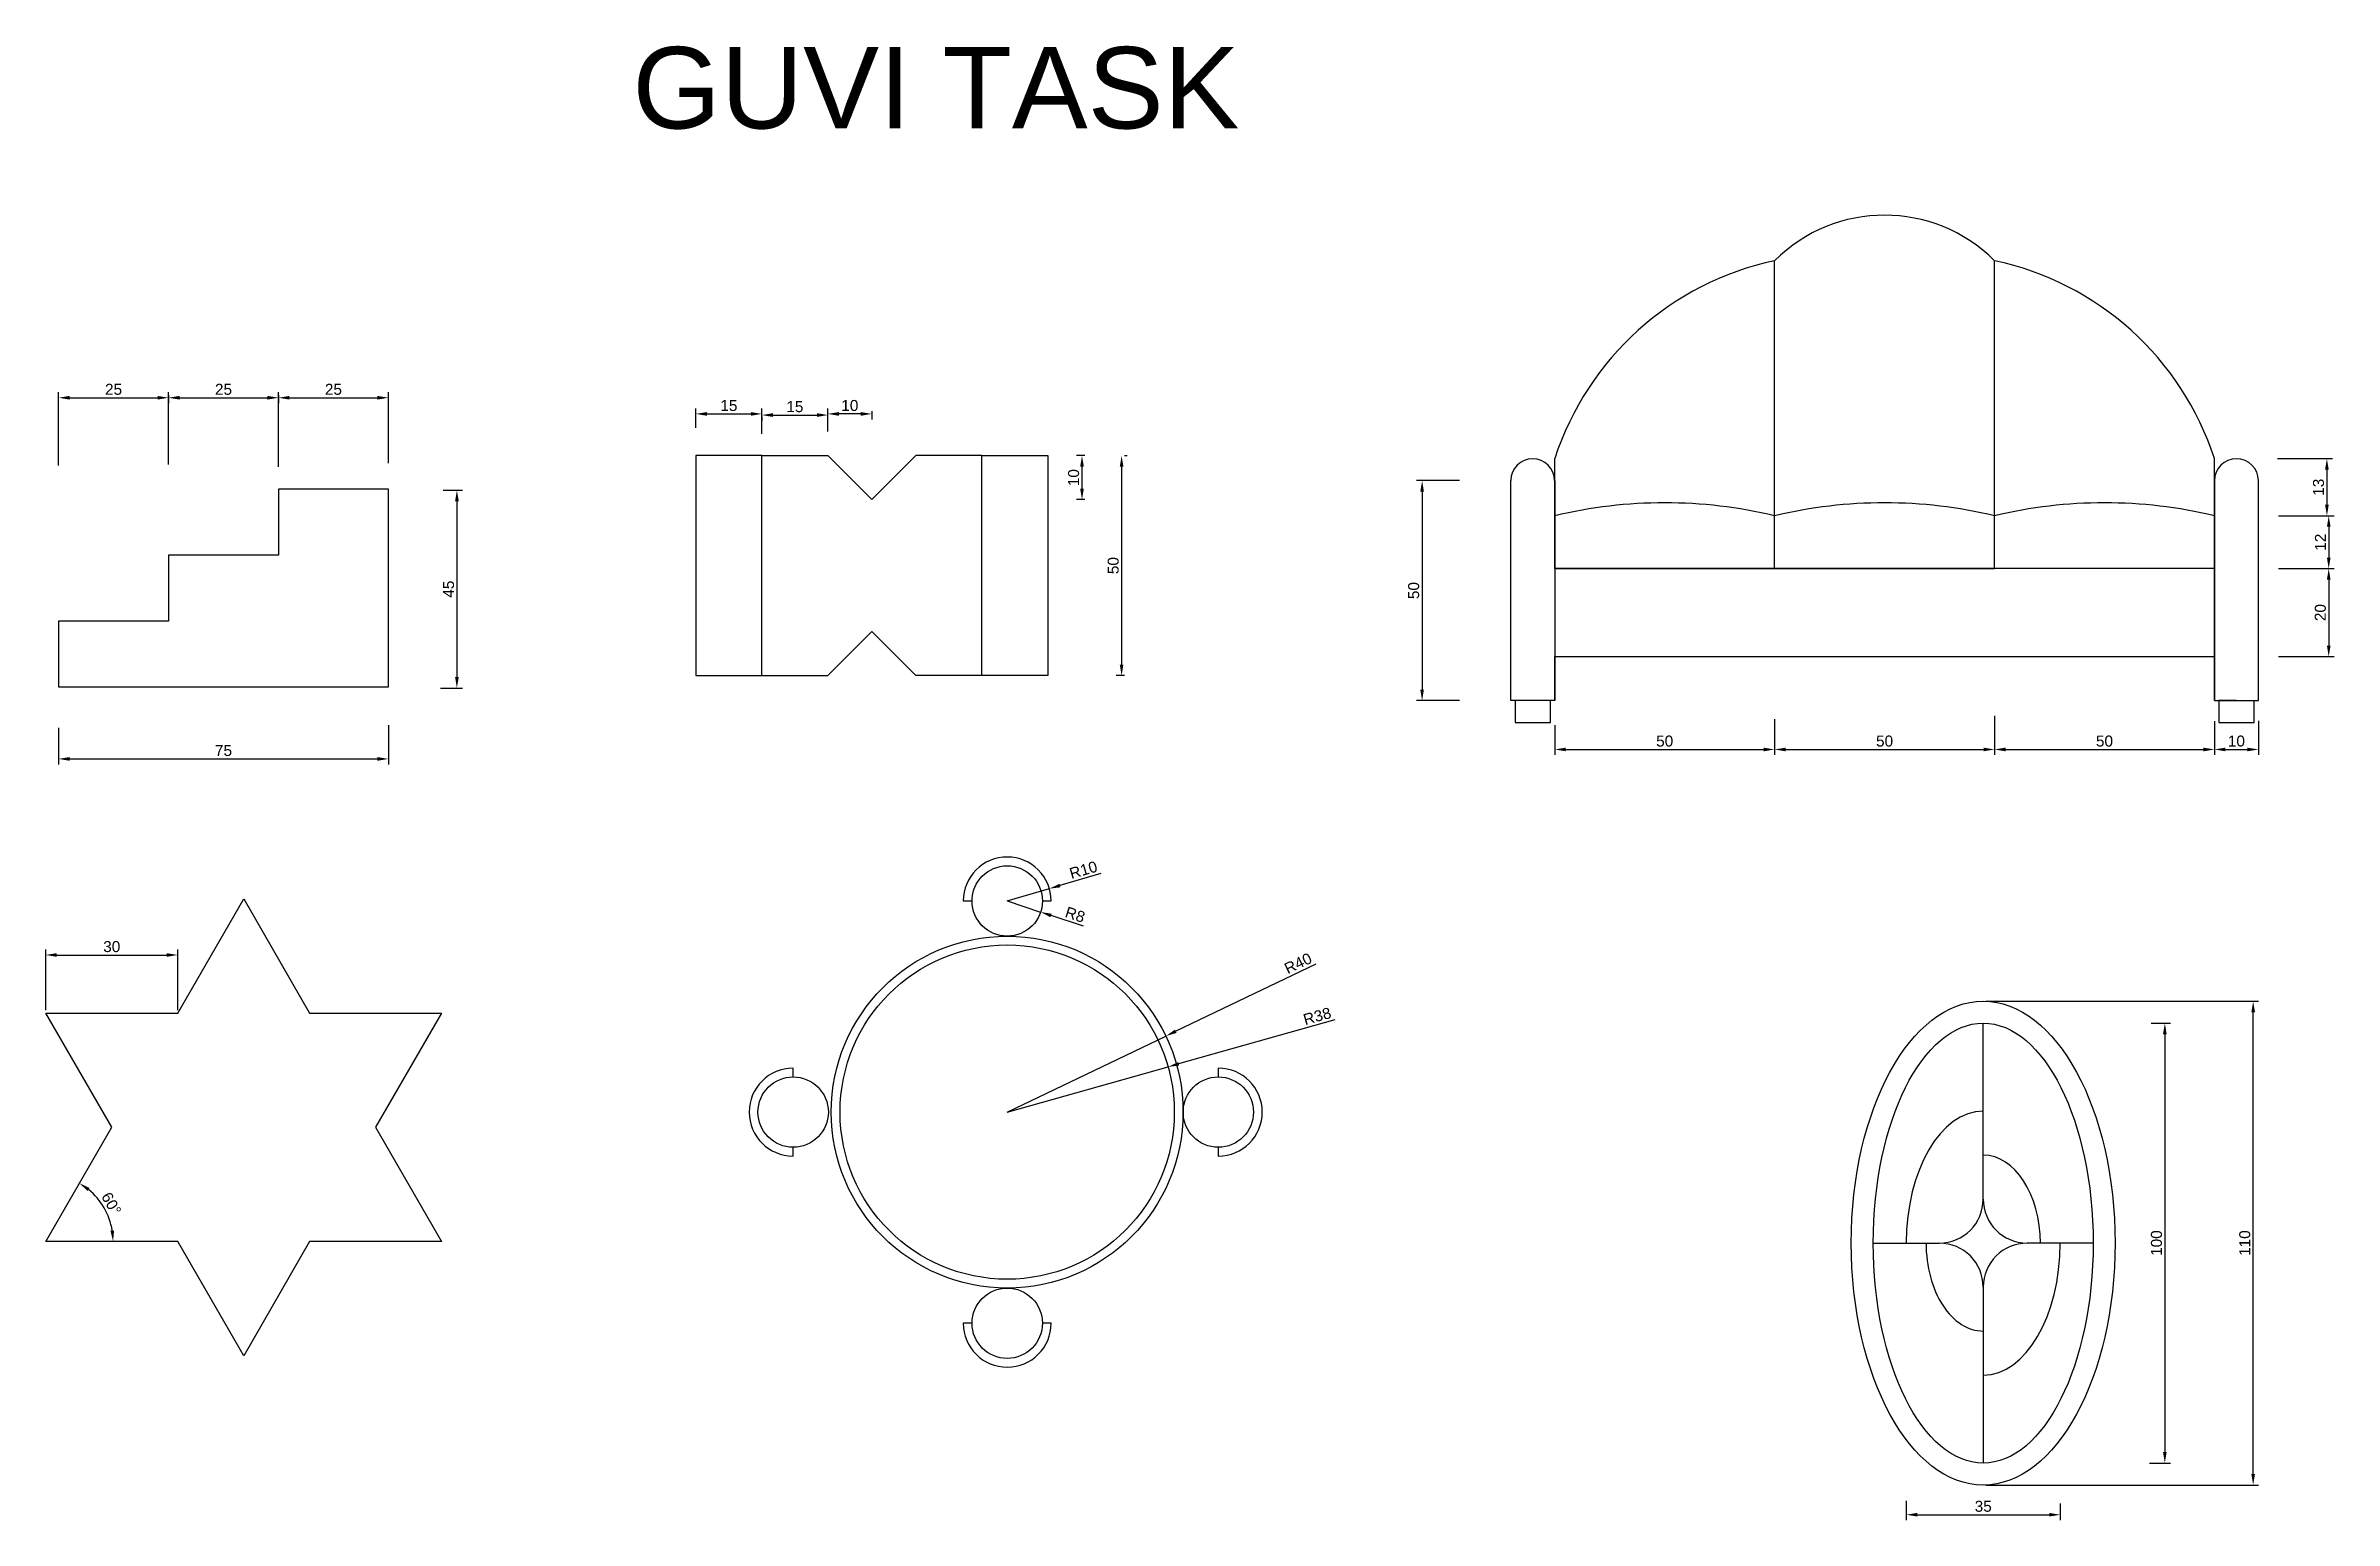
# Model space of a CAD drawing. Header units: millimetres. Extents: x 17 to 537, y 14 to 349.
import ezdxf

# ---------------------------------------------------------------- set-up
doc = ezdxf.new("R2010")
doc.units = ezdxf.units.MM
doc.styles.get("Standard").update_dxf_attribs({"font": 'arial.ttf'})
doc.dimstyles.new('ISO-25', dxfattribs={"dimtxt": 2.5, "dimasz": 2.5, "dimexe": 1.25, "dimexo": 0.625, "dimtad": 1, "dimtxsty": 'Standard', "dimcen": 2.5, "dimadec": 0, "dimazin": 0, "dimtfac": 1, "dimtmove": 0, "dimatfit": 3, "dimfxl": 1, "dimarcsym": 0})

# ---------------------------------------------------------------- blocks, each defined once
blk = doc.blocks.new('*D2')
at = {"color": 0, "lineweight": -2, "transparency": 16777216}
for p, q in [((20, 193.72), (20, 185.41)), ((95, 194.37), (95, 185.41)), ((22.5, 186.66), (92.5, 186.66))]:
    blk.add_line(p, q, dxfattribs=at)
at = {"color": 0, "transparency": 16777216}
for points in [[(22.5, 187.08), (22.5, 186.24), (20, 186.66)], [(92.5, 187.08), (92.5, 186.24), (95, 186.66)]]:
    blk.add_solid(points, dxfattribs=at)
at = {"layer": 'Defpoints', "color": 0, "transparency": 16777216}
for p in [(20, 194.34), (95, 195), (95, 186.66)]:
    blk.add_point(p, dxfattribs=at)
at = {"color": 0, "transparency": 16777216, "insert": (57.5, 188.56), "char_height": 2.5, "attachment_point": 5}
blk.add_mtext('75', dxfattribs=at)
blk = doc.blocks.new('*D3')
at = {"color": 0, "lineweight": -2, "transparency": 16777216}
for p, q in [((20, 253.36), (20, 270.03)), ((22.5, 268.78), (42.5, 268.78)), ((45, 253.62), (45, 270.03))]:
    blk.add_line(p, q, dxfattribs=at)
at = {"color": 0, "transparency": 16777216}
for points in [[(22.5, 269.19), (22.5, 268.36), (20, 268.78)], [(42.5, 269.19), (42.5, 268.36), (45, 268.78)]]:
    blk.add_solid(points, dxfattribs=at)
at = {"layer": 'Defpoints', "color": 0, "transparency": 16777216}
for p in [(45, 268.78), (20, 252.74), (45, 252.99)]:
    blk.add_point(p, dxfattribs=at)
at = {"color": 0, "transparency": 16777216, "insert": (32.5, 270.68), "char_height": 2.5, "attachment_point": 5}
blk.add_mtext('25', dxfattribs=at)
blk = doc.blocks.new('*D6')
at = {"color": 0, "lineweight": -2, "transparency": 16777216}
for p, q in [((70, 269.4), (70, 267.53)), ((72.5, 268.78), (92.5, 268.78)), ((95, 253.87), (95, 270.03))]:
    blk.add_line(p, q, dxfattribs=at)
at = {"color": 0, "transparency": 16777216}
for points in [[(72.5, 269.19), (72.5, 268.36), (70, 268.78)], [(92.5, 269.19), (92.5, 268.36), (95, 268.78)]]:
    blk.add_solid(points, dxfattribs=at)
at = {"layer": 'Defpoints', "color": 0, "transparency": 16777216}
for p in [(70, 270.03), (95, 268.78), (95, 253.25)]:
    blk.add_point(p, dxfattribs=at)
at = {"color": 0, "transparency": 16777216, "insert": (82.5, 270.68), "char_height": 2.5, "attachment_point": 5}
blk.add_mtext('25', dxfattribs=at)
blk = doc.blocks.new('*D9')
at = {"color": 0, "lineweight": -2, "transparency": 16777216}
for p, q in [((45, 269.4), (45, 267.53)), ((47.5, 268.78), (67.5, 268.78)), ((70, 253.1), (70, 270.03))]:
    blk.add_line(p, q, dxfattribs=at)
at = {"color": 0, "transparency": 16777216}
for points in [[(47.5, 269.19), (47.5, 268.36), (45, 268.78)], [(67.5, 269.19), (67.5, 268.36), (70, 268.78)]]:
    blk.add_solid(points, dxfattribs=at)
at = {"layer": 'Defpoints', "color": 0, "transparency": 16777216}
for p in [(45, 270.03), (70, 268.78), (70, 252.48)]:
    blk.add_point(p, dxfattribs=at)
at = {"color": 0, "transparency": 16777216, "insert": (57.5, 270.68), "char_height": 2.5, "attachment_point": 5}
blk.add_mtext('25', dxfattribs=at)
blk = doc.blocks.new('*D10')
at = {"color": 0, "lineweight": -2, "transparency": 16777216}
for p, q in [((107.45, 247.76), (111.82, 247.76)), ((110.57, 245.26), (110.57, 205.26)), ((106.84, 202.76), (111.82, 202.76))]:
    blk.add_line(p, q, dxfattribs=at)
at = {"color": 0, "transparency": 16777216}
for points in [[(110.16, 245.26), (110.99, 245.26), (110.57, 247.76)], [(110.16, 205.26), (110.99, 205.26), (110.57, 202.76)]]:
    blk.add_solid(points, dxfattribs=at)
at = {"layer": 'Defpoints', "color": 0, "transparency": 16777216}
for p in [(106.82, 247.76), (106.22, 202.76), (110.57, 202.76)]:
    blk.add_point(p, dxfattribs=at)
at = {"color": 0, "transparency": 16777216, "insert": (108.68, 225.26), "char_height": 2.5, "attachment_point": 5, "rotation": 90}
blk.add_mtext('45', dxfattribs=at)
blk = doc.blocks.new('*D11')
at = {"color": 0, "lineweight": -2, "transparency": 16777216}
for p, q in [((164.92, 261.97), (164.92, 266.35)), ((179.92, 260.6), (179.92, 266.35)), ((167.42, 265.1), (177.42, 265.1))]:
    blk.add_line(p, q, dxfattribs=at)
at = {"color": 0, "transparency": 16777216}
for points in [[(167.42, 265.52), (167.42, 264.68), (164.92, 265.1)], [(177.42, 265.52), (177.42, 264.68), (179.92, 265.1)]]:
    blk.add_solid(points, dxfattribs=at)
at = {"layer": 'Defpoints', "color": 0, "transparency": 16777216}
for p in [(164.92, 261.35), (179.92, 265.1), (179.92, 259.98)]:
    blk.add_point(p, dxfattribs=at)
at = {"color": 0, "transparency": 16777216, "insert": (172.42, 267), "char_height": 2.5, "attachment_point": 5}
blk.add_mtext('15', dxfattribs=at)
blk = doc.blocks.new('*D12')
at = {"color": 0, "lineweight": -2, "transparency": 16777216}
for p, q in [((194.92, 261.11), (194.92, 266.09)), ((179.92, 264.47), (179.92, 263.59)), ((182.42, 264.84), (192.42, 264.84))]:
    blk.add_line(p, q, dxfattribs=at)
at = {"color": 0, "transparency": 16777216}
for points in [[(182.42, 265.26), (182.42, 264.42), (179.92, 264.84)], [(192.42, 265.26), (192.42, 264.42), (194.92, 264.84)]]:
    blk.add_solid(points, dxfattribs=at)
at = {"layer": 'Defpoints', "color": 0, "transparency": 16777216}
for p in [(179.92, 265.1), (194.92, 264.84), (194.92, 260.49)]:
    blk.add_point(p, dxfattribs=at)
at = {"color": 0, "transparency": 16777216, "insert": (187.42, 266.74), "char_height": 2.5, "attachment_point": 5}
blk.add_mtext('15', dxfattribs=at)
blk = doc.blocks.new('*D13')
at = {"color": 0, "lineweight": -2, "transparency": 16777216}
for p, q in [((194.92, 265.47), (194.92, 266.35)), ((204.92, 265.72), (204.92, 263.85)), ((202.42, 265.1), (197.42, 265.1))]:
    blk.add_line(p, q, dxfattribs=at)
at = {"color": 0, "transparency": 16777216}
for points in [[(197.42, 265.52), (197.42, 264.68), (194.92, 265.1)], [(202.42, 265.52), (202.42, 264.68), (204.92, 265.1)]]:
    blk.add_solid(points, dxfattribs=at)
at = {"layer": 'Defpoints', "color": 0, "transparency": 16777216}
for p in [(204.92, 266.35), (194.92, 265.1), (194.92, 264.84)]:
    blk.add_point(p, dxfattribs=at)
at = {"color": 0, "transparency": 16777216, "insert": (199.92, 267), "char_height": 2.5, "attachment_point": 5}
blk.add_mtext('10', dxfattribs=at)
blk = doc.blocks.new('*D14')
at = {"color": 0, "lineweight": -2, "transparency": 16777216}
for p, q in [((253.33, 255.61), (251.46, 255.61)), ((252.71, 253.11), (252.71, 248.11)), ((253.33, 245.61), (251.46, 245.61))]:
    blk.add_line(p, q, dxfattribs=at)
at = {"color": 0, "transparency": 16777216}
for points in [[(252.29, 253.11), (253.13, 253.11), (252.71, 255.61)], [(252.29, 248.11), (253.13, 248.11), (252.71, 245.61)]]:
    blk.add_solid(points, dxfattribs=at)
at = {"layer": 'Defpoints', "color": 0, "transparency": 16777216}
for p in [(253.96, 255.61), (252.71, 245.61), (253.96, 245.61)]:
    blk.add_point(p, dxfattribs=at)
at = {"color": 0, "transparency": 16777216, "insert": (250.81, 250.61), "char_height": 2.5, "attachment_point": 5, "rotation": 90}
blk.add_mtext('10', dxfattribs=at)
blk = doc.blocks.new('*D15')
at = {"color": 0, "lineweight": -2, "transparency": 16777216}
for p, q in [((262.34, 255.61), (262.97, 255.61)), ((261.72, 253.11), (261.72, 208.11)), ((262.34, 205.61), (260.47, 205.61))]:
    blk.add_line(p, q, dxfattribs=at)
at = {"color": 0, "transparency": 16777216}
for points in [[(261.3, 253.11), (262.13, 253.11), (261.72, 255.61)], [(261.3, 208.11), (262.13, 208.11), (261.72, 205.61)]]:
    blk.add_solid(points, dxfattribs=at)
at = {"layer": 'Defpoints', "color": 0, "transparency": 16777216}
for p in [(261.72, 255.61), (261.72, 205.61), (262.97, 205.61)]:
    blk.add_point(p, dxfattribs=at)
at = {"color": 0, "transparency": 16777216, "insert": (259.82, 230.61), "char_height": 2.5, "attachment_point": 5, "rotation": 90}
blk.add_mtext('50', dxfattribs=at)
blk = doc.blocks.new('*D16')
at = {"color": 0, "lineweight": -2, "transparency": 16777216}
for p, q in [((17.09, 129.51), (17.09, 143.33)), ((19.59, 142.08), (44.59, 142.08)), ((47.09, 129.51), (47.09, 143.33))]:
    blk.add_line(p, q, dxfattribs=at)
at = {"color": 0, "transparency": 16777216}
for points in [[(19.59, 142.5), (19.59, 141.67), (17.09, 142.08)], [(44.59, 142.5), (44.59, 141.67), (47.09, 142.08)]]:
    blk.add_solid(points, dxfattribs=at)
at = {"layer": 'Defpoints', "color": 0, "transparency": 16777216}
for p in [(47.09, 142.08), (17.09, 128.89), (47.09, 128.89)]:
    blk.add_point(p, dxfattribs=at)
at = {"color": 0, "transparency": 16777216, "insert": (32.09, 143.98), "char_height": 2.5, "attachment_point": 5}
blk.add_mtext('30', dxfattribs=at)
blk = doc.blocks.new('*D17')
at = {"color": 0, "lineweight": -2, "transparency": 16777216}
blk.add_arc((17.09, 76.93), 15.32, 9.3615, 50.6385, dxfattribs=at)
at = {"color": 0, "transparency": 16777216}
for points in [[(26.56, 88.43), (27.04, 89.11), (24.75, 90.19)], [(32.62, 79.45), (31.79, 79.38), (32.4, 76.93)]]:
    blk.add_solid(points, dxfattribs=at)
at = {"layer": 'Defpoints', "color": 0, "transparency": 16777216}
for p in [(32.09, 102.91), (31.48, 82.16), (17.09, 76.93), (17.09, 76.93), (47.09, 76.93)]:
    blk.add_point(p, dxfattribs=at)
at = {"color": 0, "transparency": 16777216, "insert": (32, 85.54), "char_height": 2.5, "attachment_point": 5, "rotation": 300}
blk.add_mtext('60°', dxfattribs=at)
blk = doc.blocks.new('*D22')
at = {"color": 0, "lineweight": -2, "transparency": 16777216}
for p, q in [((310.19, 127.32), (274.69, 117.33)), ((235.71, 106.36), (272.29, 116.66))]:
    blk.add_line(p, q, dxfattribs=at)
at = {"color": 0, "transparency": 16777216}
blk.add_solid([(274.58, 117.73), (274.81, 116.93), (272.29, 116.66)], dxfattribs=at)
at = {"layer": 'Defpoints', "color": 0, "transparency": 16777216}
for p in [(272.29, 116.66), (235.71, 106.36)]:
    blk.add_point(p, dxfattribs=at)
at = {"color": 0, "transparency": 16777216, "insert": (306.2, 128.17), "char_height": 2.5, "attachment_point": 5, "rotation": 15.7158}
blk.add_mtext('R38', dxfattribs=at)
blk = doc.blocks.new('*D23')
at = {"color": 0, "lineweight": -2, "transparency": 16777216}
for p, q in [((305.92, 140.02), (274.03, 124.73)), ((235.71, 106.36), (271.78, 123.65))]:
    blk.add_line(p, q, dxfattribs=at)
at = {"color": 0, "transparency": 16777216}
blk.add_solid([(273.85, 125.11), (274.21, 124.36), (271.78, 123.65)], dxfattribs=at)
at = {"layer": 'Defpoints', "color": 0, "transparency": 16777216}
for p in [(271.78, 123.65), (235.71, 106.36)]:
    blk.add_point(p, dxfattribs=at)
at = {"color": 0, "transparency": 16777216, "insert": (301.85, 140.18), "char_height": 2.5, "attachment_point": 5, "rotation": 25.613}
blk.add_mtext('R40', dxfattribs=at)
blk = doc.blocks.new('*D24')
at = {"color": 0, "lineweight": -2, "transparency": 16777216}
for p, q in [((235.71, 154.36), (243.3, 151.85)), ((253.07, 148.62), (245.67, 151.06))]:
    blk.add_line(p, q, dxfattribs=at)
at = {"color": 0, "transparency": 16777216}
blk.add_solid([(245.81, 151.46), (245.54, 150.67), (243.3, 151.85)], dxfattribs=at)
at = {"layer": 'Defpoints', "color": 0, "transparency": 16777216}
for p in [(235.71, 154.36), (243.3, 151.85)]:
    blk.add_point(p, dxfattribs=at)
at = {"color": 0, "transparency": 16777216, "insert": (251.15, 151.25), "char_height": 2.5, "attachment_point": 5, "rotation": 341.6901}
blk.add_mtext('R8', dxfattribs=at)
blk = doc.blocks.new('*D25')
at = {"color": 0, "lineweight": -2, "transparency": 16777216}
for p, q in [((235.71, 154.36), (245.3, 157.17)), ((257.03, 160.59), (247.7, 157.87))]:
    blk.add_line(p, q, dxfattribs=at)
at = {"color": 0, "transparency": 16777216}
blk.add_solid([(247.59, 158.27), (247.82, 157.47), (245.3, 157.17)], dxfattribs=at)
at = {"layer": 'Defpoints', "color": 0, "transparency": 16777216}
for p in [(245.3, 157.17), (235.71, 154.36)]:
    blk.add_point(p, dxfattribs=at)
at = {"color": 0, "transparency": 16777216, "insert": (253.03, 161.41), "char_height": 2.5, "attachment_point": 5, "rotation": 16.2889}
blk.add_mtext('R10', dxfattribs=at)
blk = doc.blocks.new('*D27')
at = {"color": 0, "lineweight": -2, "transparency": 16777216}
for p, q in [((338.57, 249.93), (328.8, 249.93)), ((330.05, 247.43), (330.05, 202.43)), ((338.57, 199.93), (328.8, 199.93))]:
    blk.add_line(p, q, dxfattribs=at)
at = {"color": 0, "transparency": 16777216}
for points in [[(329.63, 247.43), (330.46, 247.43), (330.05, 249.93)], [(329.63, 202.43), (330.46, 202.43), (330.05, 199.93)]]:
    blk.add_solid(points, dxfattribs=at)
at = {"layer": 'Defpoints', "color": 0, "transparency": 16777216}
for p in [(339.19, 249.93), (330.05, 199.93), (339.19, 199.93)]:
    blk.add_point(p, dxfattribs=at)
at = {"color": 0, "transparency": 16777216, "insert": (328.14, 224.93), "char_height": 2.5, "attachment_point": 5, "rotation": 90}
blk.add_mtext('50', dxfattribs=at)
blk = doc.blocks.new('*D28')
at = {"color": 0, "lineweight": -2, "transparency": 16777216}
for p, q in [((360.21, 194.31), (360.21, 187.56)), ((410.21, 195.72), (410.21, 187.56)), ((362.71, 188.81), (407.71, 188.81))]:
    blk.add_line(p, q, dxfattribs=at)
at = {"color": 0, "transparency": 16777216}
for points in [[(362.71, 189.22), (362.71, 188.39), (360.21, 188.81)], [(407.71, 189.22), (407.71, 188.39), (410.21, 188.81)]]:
    blk.add_solid(points, dxfattribs=at)
at = {"layer": 'Defpoints', "color": 0, "transparency": 16777216}
for p in [(360.21, 194.93), (410.21, 196.34), (410.21, 188.81)]:
    blk.add_point(p, dxfattribs=at)
at = {"color": 0, "transparency": 16777216, "insert": (385.21, 190.71), "char_height": 2.5, "attachment_point": 5}
blk.add_mtext('50', dxfattribs=at)
blk = doc.blocks.new('*D29')
at = {"color": 0, "lineweight": -2, "transparency": 16777216}
for p, q in [((410.21, 195.72), (410.21, 187.56)), ((460.21, 196.47), (460.21, 187.56)), ((412.71, 188.81), (457.71, 188.81))]:
    blk.add_line(p, q, dxfattribs=at)
at = {"color": 0, "transparency": 16777216}
for points in [[(412.71, 189.22), (412.71, 188.39), (410.21, 188.81)], [(457.71, 189.22), (457.71, 188.39), (460.21, 188.81)]]:
    blk.add_solid(points, dxfattribs=at)
at = {"layer": 'Defpoints', "color": 0, "transparency": 16777216}
for p in [(410.21, 196.34), (460.21, 197.1), (460.21, 188.81)]:
    blk.add_point(p, dxfattribs=at)
at = {"color": 0, "transparency": 16777216, "insert": (435.21, 190.71), "char_height": 2.5, "attachment_point": 5}
blk.add_mtext('50', dxfattribs=at)
blk = doc.blocks.new('*D30')
at = {"color": 0, "lineweight": -2, "transparency": 16777216}
for p, q in [((460.21, 196.47), (460.21, 187.56)), ((510.21, 195.23), (510.21, 187.56)), ((462.71, 188.81), (507.71, 188.81))]:
    blk.add_line(p, q, dxfattribs=at)
at = {"color": 0, "transparency": 16777216}
for points in [[(462.71, 189.22), (462.71, 188.39), (460.21, 188.81)], [(507.71, 189.22), (507.71, 188.39), (510.21, 188.81)]]:
    blk.add_solid(points, dxfattribs=at)
at = {"layer": 'Defpoints', "color": 0, "transparency": 16777216}
for p in [(460.21, 197.1), (510.21, 195.86), (510.21, 188.81)]:
    blk.add_point(p, dxfattribs=at)
at = {"color": 0, "transparency": 16777216, "insert": (485.21, 190.71), "char_height": 2.5, "attachment_point": 5}
blk.add_mtext('50', dxfattribs=at)
blk = doc.blocks.new('*D31')
at = {"color": 0, "lineweight": -2, "transparency": 16777216}
for p, q in [((510.21, 195.23), (510.21, 187.56)), ((520.21, 195.3), (520.21, 187.56)), ((512.71, 188.81), (517.71, 188.81))]:
    blk.add_line(p, q, dxfattribs=at)
at = {"color": 0, "transparency": 16777216}
for points in [[(512.71, 189.22), (512.71, 188.39), (510.21, 188.81)], [(517.71, 189.22), (517.71, 188.39), (520.21, 188.81)]]:
    blk.add_solid(points, dxfattribs=at)
at = {"layer": 'Defpoints', "color": 0, "transparency": 16777216}
for p in [(510.21, 195.86), (520.21, 195.93), (520.21, 188.81)]:
    blk.add_point(p, dxfattribs=at)
at = {"color": 0, "transparency": 16777216, "insert": (515.21, 190.71), "char_height": 2.5, "attachment_point": 5}
blk.add_mtext('10', dxfattribs=at)
blk = doc.blocks.new('*D32')
at = {"color": 0, "lineweight": -2, "transparency": 16777216}
for p, q in [((524.77, 241.93), (537.45, 241.93)), ((536.2, 239.43), (536.2, 232.43)), ((524.77, 229.93), (537.45, 229.93))]:
    blk.add_line(p, q, dxfattribs=at)
at = {"color": 0, "transparency": 16777216}
for points in [[(535.79, 239.43), (536.62, 239.43), (536.2, 241.93)], [(535.79, 232.43), (536.62, 232.43), (536.2, 229.93)]]:
    blk.add_solid(points, dxfattribs=at)
at = {"layer": 'Defpoints', "color": 0, "transparency": 16777216}
for p in [(524.15, 241.93), (524.15, 229.93), (536.2, 229.93)]:
    blk.add_point(p, dxfattribs=at)
at = {"color": 0, "transparency": 16777216, "insert": (534.32, 235.93), "char_height": 2.5, "attachment_point": 5, "rotation": 90}
blk.add_mtext('12', dxfattribs=at)
blk = doc.blocks.new('*D33')
at = {"color": 0, "lineweight": -2, "transparency": 16777216}
for p, q in [((524.77, 229.93), (537.45, 229.93)), ((536.2, 227.43), (536.2, 212.43)), ((524.77, 209.93), (537.45, 209.93))]:
    blk.add_line(p, q, dxfattribs=at)
at = {"color": 0, "transparency": 16777216}
for points in [[(535.79, 227.43), (536.62, 227.43), (536.2, 229.93)], [(535.79, 212.43), (536.62, 212.43), (536.2, 209.93)]]:
    blk.add_solid(points, dxfattribs=at)
at = {"layer": 'Defpoints', "color": 0, "transparency": 16777216}
for p in [(524.15, 229.93), (524.15, 209.93), (536.2, 209.93)]:
    blk.add_point(p, dxfattribs=at)
at = {"color": 0, "transparency": 16777216, "insert": (534.3, 219.93), "char_height": 2.5, "attachment_point": 5, "rotation": 90}
blk.add_mtext('20', dxfattribs=at)
blk = doc.blocks.new('*D34')
at = {"color": 0, "lineweight": -2, "transparency": 16777216}
for p, q in [((524.56, 254.93), (537.04, 254.93)), ((535.79, 252.43), (535.79, 244.43)), ((524.77, 241.93), (537.04, 241.93))]:
    blk.add_line(p, q, dxfattribs=at)
at = {"color": 0, "transparency": 16777216}
for points in [[(535.37, 252.43), (536.2, 252.43), (535.79, 254.93)], [(535.37, 244.43), (536.2, 244.43), (535.79, 241.93)]]:
    blk.add_solid(points, dxfattribs=at)
at = {"layer": 'Defpoints', "color": 0, "transparency": 16777216}
for p in [(523.94, 254.93), (524.15, 241.93), (535.79, 241.93)]:
    blk.add_point(p, dxfattribs=at)
at = {"color": 0, "transparency": 16777216, "insert": (533.89, 248.43), "char_height": 2.5, "attachment_point": 5, "rotation": 90}
blk.add_mtext('13', dxfattribs=at)
blk = doc.blocks.new('*D37')
at = {"color": 0, "linetype": 'ByBlock', "lineweight": -2, "transparency": 16777216}
for p, q in [((440.14, 17.95), (440.14, 13.57)), ((475.14, 17.38), (475.14, 13.57)), ((442.64, 14.82), (472.64, 14.82))]:
    blk.add_line(p, q, dxfattribs=at)
at = {"color": 0, "linetype": 'ByBlock', "transparency": 16777216}
for points in [[(442.64, 15.24), (442.64, 14.41), (440.14, 14.82)], [(472.64, 15.24), (472.64, 14.41), (475.14, 14.82)]]:
    blk.add_solid(points, dxfattribs=at)
at = {"layer": 'Defpoints', "color": 0, "linetype": 'ByBlock', "transparency": 16777216}
for p in [(440.14, 18.57), (475.14, 18), (475.14, 14.82)]:
    blk.add_point(p, dxfattribs=at)
at = {"color": 0, "linetype": 'ByBlock', "transparency": 16777216, "insert": (457.64, 16.73), "char_height": 2.5, "attachment_point": 5}
blk.add_mtext('35', dxfattribs=at)
blk = doc.blocks.new('*D38')
at = {"color": 0, "linetype": 'Continuous', "lineweight": -2, "transparency": 16777216}
for p, q in [((495.81, 126.58), (500.19, 126.58)), ((498.94, 124.08), (498.94, 29.08)), ((495.43, 26.58), (500.19, 26.58))]:
    blk.add_line(p, q, dxfattribs=at)
at = {"color": 0, "linetype": 'Continuous', "transparency": 16777216}
for points in [[(498.52, 124.08), (499.35, 124.08), (498.94, 126.58)], [(498.52, 29.08), (499.35, 29.08), (498.94, 26.58)]]:
    blk.add_solid(points, dxfattribs=at)
at = {"layer": 'Defpoints', "color": 0, "linetype": 'Continuous', "transparency": 16777216}
for p in [(495.19, 126.58), (494.81, 26.58), (498.94, 26.58)]:
    blk.add_point(p, dxfattribs=at)
at = {"color": 0, "linetype": 'Continuous', "transparency": 16777216, "insert": (497.04, 76.58), "char_height": 2.5, "attachment_point": 5, "rotation": 90}
blk.add_mtext('100', dxfattribs=at)
blk = doc.blocks.new('*D39')
at = {"color": 0, "linetype": 'Continuous', "lineweight": -2, "transparency": 16777216}
for p, q in [((458.26, 131.58), (520.27, 131.58)), ((519.02, 24.08), (519.02, 129.08)), ((458.26, 21.58), (520.27, 21.58))]:
    blk.add_line(p, q, dxfattribs=at)
at = {"color": 0, "linetype": 'Continuous', "transparency": 16777216}
for points in [[(518.61, 129.08), (519.44, 129.08), (519.02, 131.58)], [(518.61, 24.08), (519.44, 24.08), (519.02, 21.58)]]:
    blk.add_solid(points, dxfattribs=at)
at = {"layer": 'Defpoints', "color": 0, "linetype": 'Continuous', "transparency": 16777216}
for p in [(457.64, 131.58), (519.02, 131.58), (457.64, 21.58)]:
    blk.add_point(p, dxfattribs=at)
at = {"color": 0, "linetype": 'Continuous', "transparency": 16777216, "insert": (517.12, 76.58), "char_height": 2.5, "attachment_point": 5, "rotation": 90}
blk.add_mtext('110', dxfattribs=at)

msp = doc.modelspace()

# ---------------------------------------------------------------- linework, layer by layer
for p, q in [((410.215, 229.932), (410.215, 299.932)), ((460.215, 229.932), (460.215, 299.932)), ((179.921, 255.614), (164.921, 255.614)), ((164.921, 255.614), (164.921, 205.614)), ((179.921, 255.614), (164.921, 255.614)), ((164.921, 255.614), (164.921, 205.614)), ((179.921, 205.614), (179.921, 255.614)), ((179.921, 255.614), (194.921, 255.614)), ((179.921, 205.614), (179.921, 255.614)), ((179.921, 255.614), (194.921, 255.614)), ((194.921, 255.614), (204.921, 245.614)), ((194.921, 255.614), (204.921, 245.614)), ((214.921, 255.614), (204.921, 245.614)), ((214.921, 255.614), (204.921, 245.614)), ((229.921, 255.614), (214.921, 255.614)), ((229.921, 255.614), (214.921, 255.614)), ((229.921, 205.614), (229.921, 255.614)), ((229.921, 255.614), (244.921, 255.614)), ((229.921, 205.614), (229.921, 255.614)), ((229.921, 255.614), (244.921, 255.614)), ((244.921, 255.614), (244.921, 205.614)), ((244.921, 255.614), (244.921, 205.614)), ((350.215, 199.932), (350.215, 249.932)), ((360.215, 241.932), (360.215, 254.932)), ((360.215, 249.932), (360.215, 199.932)), ((510.215, 241.932), (510.215, 254.932)), ((510.215, 249.932), (510.215, 199.932)), ((520.215, 199.932), (520.215, 249.932)), ((95, 248.013), (70, 248.013)), ((70, 248.013), (70, 233.013)), ((95, 203.013), (95, 248.013)), ((360.215, 229.932), (360.215, 241.932)), ((510.215, 229.932), (510.215, 241.932)), ((70, 233.013), (45, 233.013)), ((45, 233.013), (45, 218.013)), ((510.215, 229.932), (360.215, 229.932)), ((360.215, 229.932), (410.215, 229.932)), ((410.215, 229.932), (460.215, 229.932)), ((510.215, 209.932), (510.215, 229.932)), ((45, 218.013), (20, 218.013)), ((20, 218.013), (20, 203.013)), ((194.921, 205.614), (204.921, 215.614)), ((194.921, 205.614), (204.921, 215.614)), ((214.921, 205.614), (204.921, 215.614)), ((214.921, 205.614), (204.921, 215.614)), ((360.215, 199.932), (360.215, 209.932)), ((360.215, 209.932), (510.215, 209.932)), ((510.215, 199.932), (510.215, 209.932)), ((20, 203.013), (95, 203.013)), ((164.921, 205.614), (179.921, 205.614)), ((164.921, 205.614), (179.921, 205.614)), ((179.921, 205.614), (194.921, 205.614)), ((179.921, 205.614), (194.921, 205.614)), ((194.921, 205.614), (194.921, 205.614)), ((194.921, 205.614), (194.921, 205.614)), ((229.921, 205.614), (214.921, 205.614)), ((214.921, 205.614), (214.921, 205.614)), ((229.921, 205.614), (214.921, 205.614)), ((214.921, 205.614), (214.921, 205.614)), ((244.921, 205.614), (229.921, 205.614)), ((244.921, 205.614), (229.921, 205.614)), ((360.215, 199.932), (350.215, 199.932)), ((510.215, 199.932), (520.215, 199.932)), ((47.086, 128.887), (62.086, 154.868)), ((62.086, 154.868), (77.086, 128.887)), ((225.706, 154.362), (227.706, 154.362)), ((243.706, 154.362), (245.706, 154.362)), ((17.086, 128.887), (47.086, 128.887)), ((32.086, 102.906), (17.086, 128.887)), ((77.086, 128.887), (107.086, 128.887)), ((107.086, 128.887), (92.086, 102.906)), ((457.638, 86.576), (457.638, 126.576)), ((187.032, 114.362), (187.032, 116.362)), ((283.706, 116.362), (283.706, 114.362)), ((17.086, 76.926), (32.086, 102.906)), ((92.086, 102.906), (107.086, 76.926)), ((187.032, 96.362), (187.032, 98.362)), ((283.706, 98.362), (283.706, 96.362)), ((457.638, 86.576), (457.638, 86.576)), ((47.086, 76.926), (17.086, 76.926)), ((62.086, 50.945), (47.086, 76.926)), ((77.086, 76.926), (62.086, 50.945)), ((107.086, 76.926), (77.086, 76.926)), ((432.638, 76.576), (447.638, 76.576)), ((447.638, 76.576), (447.638, 76.576)), ((482.638, 76.576), (467.638, 76.576)), ((467.638, 76.576), (467.638, 76.576)), ((457.638, 66.576), (457.638, 26.576)), ((227.706, 58.362), (225.706, 58.362)), ((245.706, 58.362), (243.706, 58.362))]:
    msp.add_line(p, q)
for points in [[(355.215, 199.932), (351.215, 199.932), (351.215, 194.932), (359.215, 194.932), (359.215, 199.932)], [(515.215, 199.932), (511.215, 199.932), (511.215, 194.932), (519.215, 194.932), (519.215, 199.932)]]:
    msp.add_lwpolyline(points)
for centre, radius in [((235.706, 154.362), 8), ((235.706, 106.362), 40), ((235.706, 106.362), 38), ((187.032, 106.362), 8), ((283.706, 106.362), 8), ((235.706, 58.362), 8)]:
    msp.add_circle(centre, radius)
for centre, radius, start, end in [((435.215, 274.932), 35.355, 45, 135), ((424.186, 234.131), 67.268, 101.98721, 161.98721), ((446.244, 234.131), 67.268, 18.01279, 78.01279), ((355.202, 249.932), 4.987, 0, 180), ((515.228, 249.932), 4.987, 0, 180), ((385.215, 137.8), 107.091, 76.5, 103.5), ((435.215, 137.8), 107.091, 76.5, 103.5), ((485.215, 137.8), 107.091, 76.5, 103.5), ((235.706, 154.362), 10, 0, 180), ((187.032, 106.362), 10, 90, 270), ((283.706, 106.362), 10, 270, 90), ((447.638, 86.576), 10, 270, 0), ((467.638, 86.576), 10, 180, 270), ((447.638, 66.576), 10, 0, 90), ((467.638, 66.576), 10, 90, 180), ((235.706, 58.362), 10, 180, 0)]:
    msp.add_arc(centre, radius, start, end)
for major_axis, ratio in [((0, 55), 0.5454545), ((0, 50), 0.5)]:
    msp.add_ellipse((457.638, 76.576), major_axis=major_axis, ratio=ratio)
for major_axis, ratio, start_param, end_param in [((0, -30), 0.5833333, 3.1415927, 4.712389), ((0, -30), 0.5833333, 3.1415927, 4.712389), ((0, 20), 0.65, 4.712389, 6.2831853), ((0, 20), 0.65, 1.5707963, 3.1415927), ((0, -30), 0.5833333, 6.2831853, 7.8539816)]:
    msp.add_ellipse((457.638, 76.576), major_axis=major_axis, ratio=ratio, start_param=start_param, end_param=end_param)

# ---------------------------------------------------------------- texts
at = {"linetype": 'Continuous'}
msp.add_text('GUVI TASK', height=18.5236, dxfattribs=at).set_placement((150.499, 330))

# ---------------------------------------------------------------- dimensions: what is measured, and where the dimension line sits
for base, p1, p2, picture, middle in [((45, 268.777), (20, 252.738), (45, 252.994), '*D3', (32.5, 270.678)), ((70, 268.777), (45, 270.027), (70, 252.48), '*D9', (57.5, 270.678)), ((95, 268.777), (70, 270.027), (95, 253.248), '*D6', (82.5, 270.678)), ((179.921, 265.099), (164.921, 261.349), (179.921, 259.978), '*D11', (172.421, 267)), ((194.921, 264.842), (179.921, 265.099), (194.921, 260.49), '*D12', (187.421, 266.743)), ((194.921, 265.099), (204.921, 266.349), (194.921, 264.842), '*D13', (199.921, 267)), ((95, 186.659), (20, 194.344), (95, 194.999), '*D2', (57.5, 188.556)), ((410.215, 188.806), (360.215, 194.932), (410.215, 196.345), '*D28', (385.215, 190.707)), ((47.086, 142.082), (17.086, 128.887), (47.086, 128.887), '*D16', (32.086, 143.984))]:
    dim = msp.add_linear_dim(base=base, p1=p1, p2=p2, dimstyle='ISO-25')
    dim.commit()
    dim.dimension.update_dxf_attribs({"geometry": picture, "text_midpoint": middle})
for base, p1, p2, picture, middle in [((252.709, 245.614), (253.959, 255.614), (253.959, 245.614), '*D14', (250.808, 250.614)), ((261.717, 205.614), (261.717, 255.614), (262.967, 205.614), '*D15', (259.816, 230.614)), ((330.046, 199.932), (339.193, 249.932), (339.193, 199.932), '*D27', (328.145, 224.932)), ((535.788, 241.932), (523.939, 254.932), (524.147, 241.932), '*D34', (533.885, 248.432)), ((110.574, 202.757), (106.824, 247.757), (106.218, 202.757), '*D10', (108.678, 225.257)), ((536.204, 229.932), (524.147, 241.932), (524.147, 229.932), '*D32', (534.324, 235.932))]:
    dim = msp.add_linear_dim(base=base, p1=p1, p2=p2, angle=90, dimstyle='ISO-25')
    dim.commit()
    dim.dimension.update_dxf_attribs({"geometry": picture, "text_midpoint": middle})
dim = msp.add_linear_dim(base=(536.204, 209.932), p1=(524.147, 229.932), p2=(524.147, 209.932), angle=90, dimstyle='ISO-25', override={"dimtmove": 1})
dim.commit()
dim.dimension.update_dxf_attribs({"geometry": '*D33', "text_midpoint": (534.303, 219.932)})
for base, p1, p2, picture, middle in [((460.215, 188.806), (410.215, 196.345), (460.215, 197.097), '*D29', (435.215, 190.707)), ((510.215, 188.806), (460.215, 197.097), (510.215, 195.857), '*D30', (485.215, 190.707)), ((520.215, 188.806), (510.215, 195.857), (520.215, 195.925), '*D31', (515.215, 190.707))]:
    dim = msp.add_linear_dim(base=base, p1=p1, p2=p2, dimstyle='ISO-25', override={"dimtmove": 1})
    dim.commit()
    dim.dimension.update_dxf_attribs({"geometry": picture, "text_midpoint": middle})
for mpoint, picture, middle in [((245.305, 157.167), '*D25', (253.034, 161.407)), ((243.301, 151.849), '*D24', (251.155, 151.253))]:
    dim = msp.add_radius_dim(center=(235.706, 154.362), mpoint=mpoint, dimstyle='ISO-25')
    dim.commit()
    dim.dimension.update_dxf_attribs({"geometry": picture, "text_midpoint": middle})
for mpoint, picture, middle in [((271.776, 123.654), '*D23', (302.67, 138.464)), ((272.286, 116.655), '*D22', (306.714, 126.343))]:
    dim = msp.add_radius_dim(center=(235.706, 106.362), mpoint=mpoint, dimstyle='ISO-25')
    dim.commit()
    dim.dimension.update_dxf_attribs({"geometry": picture, "text_midpoint": middle, "dimtype": 164})
for base, p1, p2, picture, middle in [((519.023, 131.576), (457.638, 21.576), (457.638, 131.576), '*D39', (517.121, 76.576)), ((498.938, 26.576), (495.188, 126.576), (494.806, 26.576), '*D38', (497.036, 76.576))]:
    dim = msp.add_linear_dim(base=base, p1=p1, p2=p2, angle=90, dimstyle='ISO-25', dxfattribs=at)
    dim.commit()
    dim.dimension.update_dxf_attribs({"geometry": picture, "text_midpoint": middle})
dim = msp.add_angular_dim_2l(base=(31.481, 82.165), line1=((47.086, 76.926), (17.086, 76.926)), line2=((17.086, 76.926), (32.086, 102.906)), dimstyle='ISO-25')
dim.commit()
dim.dimension.update_dxf_attribs({"geometry": '*D17', "text_midpoint": (31.999, 85.535)})
at = {"linetype": 'ByBlock'}
dim = msp.add_linear_dim(base=(475.138, 14.823), p1=(440.138, 18.573), p2=(475.138, 18.001), dimstyle='ISO-25', dxfattribs=at)
dim.commit()
dim.dimension.update_dxf_attribs({"geometry": '*D37', "text_midpoint": (457.638, 16.726)})

doc.saveas('drawing.dxf')
